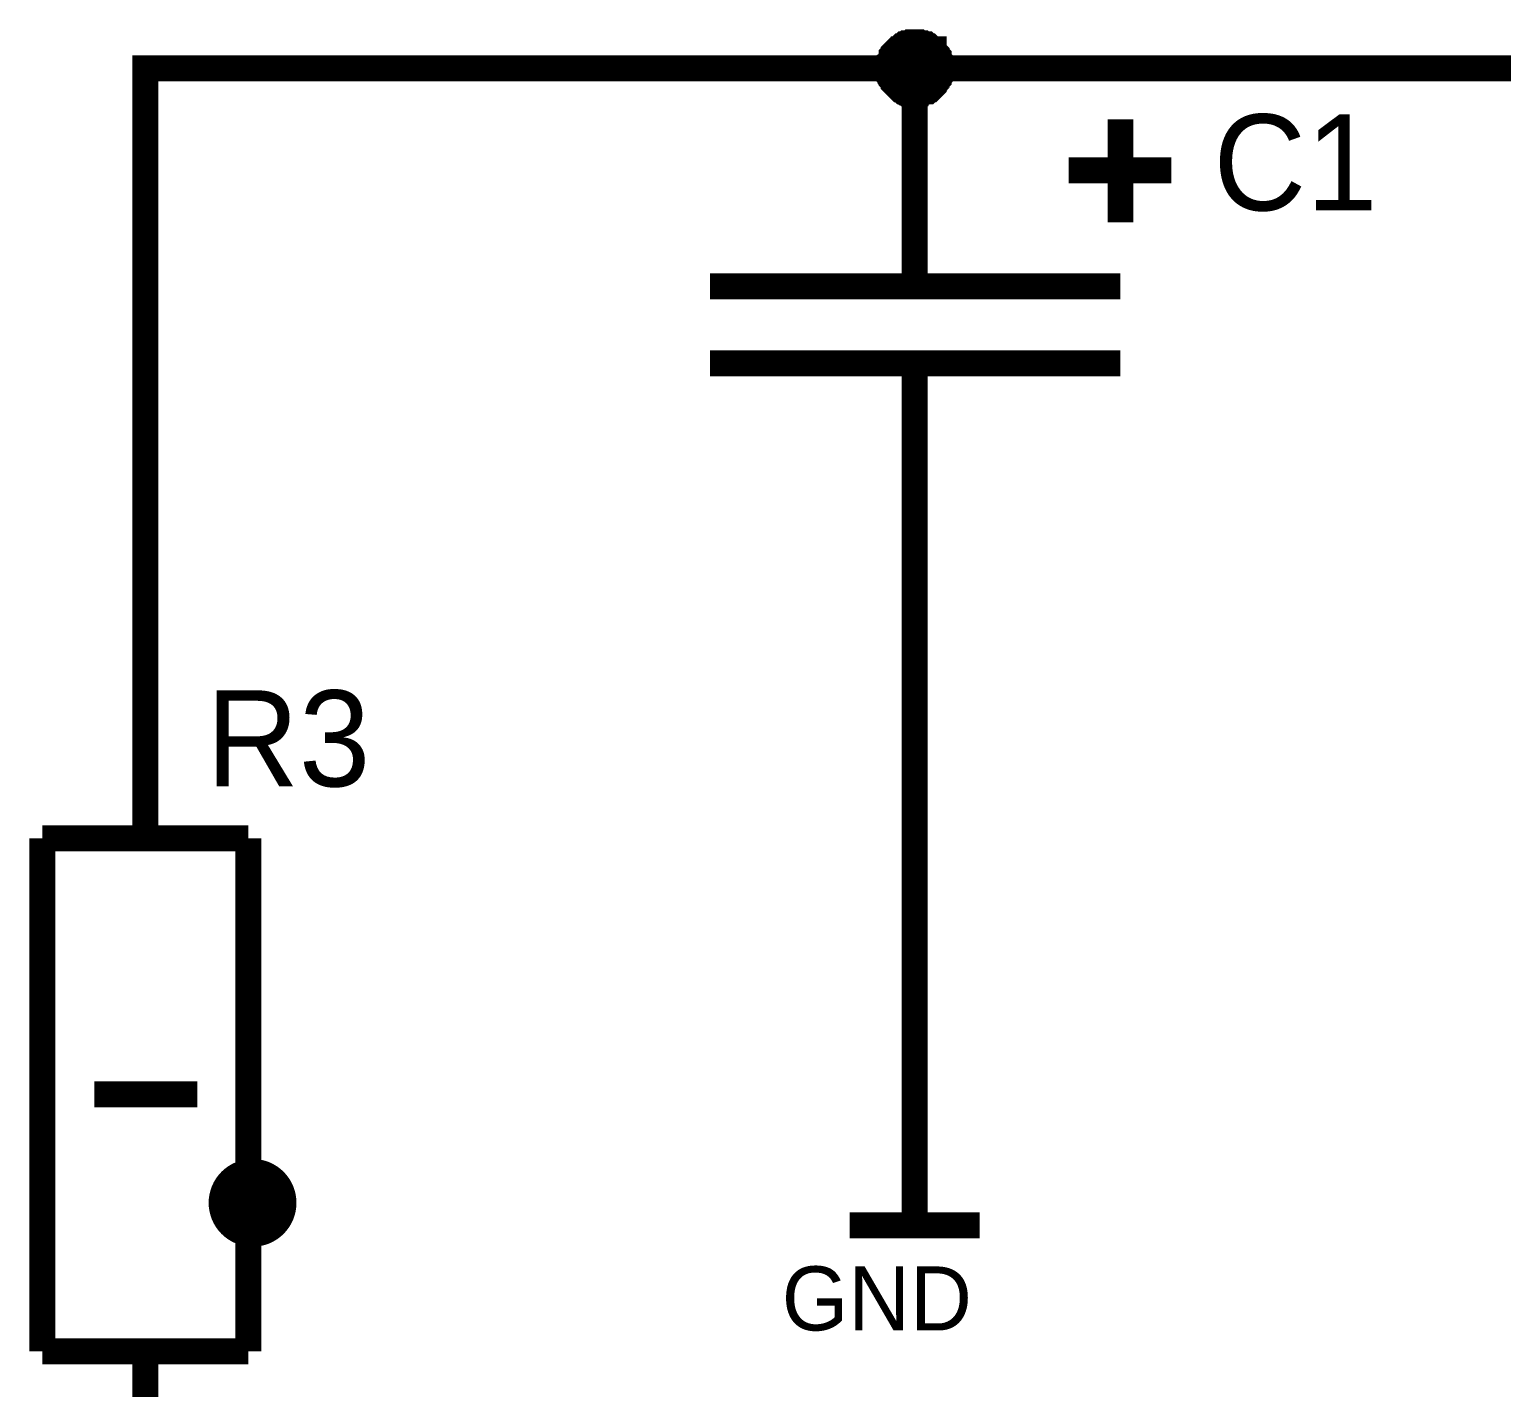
# Model space of a CAD drawing. Header units: millimetres. Extents: x 2.64 to 11.44, y 2.16 to 8.68.
# Drawn here: x 4.032 to 4.703, y 4.542 to 5.16 of the extents above; entities that cross this region are included whole.
import ezdxf

# ---------------------------------------------------------------- set-up
doc = ezdxf.new("R2010")
doc.units = ezdxf.units.MM
doc.header["$MEASUREMENT"] = 0
doc.layers.add('Sheet', color=255, linetype='Continuous')

msp = doc.modelspace()

# ---------------------------------------------------------------- linework, layer by layer
at = {"layer": 'Sheet', "const_width": 0.0118}
for points in [[(4.42351, 5.14252), (4.42351, 5.14298), (4.42351, 5.14389), (4.42351, 5.14435), (4.42397, 5.1448), (4.42397, 5.14571), (4.42397, 5.14617), (4.42442, 5.14662), (4.42442, 5.14708), (4.42488, 5.14799), (4.42488, 5.14844), (4.42533, 5.1489), (4.42579, 5.14935), (4.42579, 5.14981), (4.42624, 5.15026), (4.4267, 5.15072), (4.42715, 5.15118), (4.42761, 5.15118), (4.42806, 5.15163), (4.42852, 5.15209), (4.42897, 5.15254), (4.42943, 5.15254), (4.42988, 5.153), (4.43034, 5.15345), (4.43079, 5.15345), (4.43125, 5.15345), (4.4317, 5.15391), (4.43261, 5.15391), (4.43307, 5.15391), (4.43352, 5.15436), (4.43398, 5.15436), (4.43489, 5.15436), (4.43534, 5.15436)], [(4.42351, 5.14252), (4.42351, 5.14298), (4.42351, 5.14389), (4.42351, 5.14435), (4.42397, 5.1448), (4.42397, 5.14571), (4.42397, 5.14617), (4.42442, 5.14662), (4.42442, 5.14708), (4.42488, 5.14799), (4.42488, 5.14844), (4.42533, 5.1489), (4.42579, 5.14935), (4.42579, 5.14981), (4.42624, 5.15026), (4.4267, 5.15072), (4.42715, 5.15118), (4.42761, 5.15118), (4.42806, 5.15163), (4.42852, 5.15209), (4.42897, 5.15254), (4.42943, 5.15254), (4.42988, 5.153), (4.43034, 5.15345), (4.43079, 5.15345), (4.43125, 5.15345), (4.4317, 5.15391), (4.43261, 5.15391), (4.43307, 5.15391), (4.43352, 5.15436), (4.43398, 5.15436), (4.43489, 5.15436), (4.43534, 5.15436)], [(4.42351, 5.14252), (4.42351, 5.14298), (4.42351, 5.14389), (4.42351, 5.14435), (4.42397, 5.1448), (4.42397, 5.14571), (4.42397, 5.14617), (4.42442, 5.14662), (4.42442, 5.14708), (4.42488, 5.14799), (4.42488, 5.14844), (4.42533, 5.1489), (4.42579, 5.14935), (4.42579, 5.14981), (4.42624, 5.15026), (4.4267, 5.15072), (4.42715, 5.15118), (4.42761, 5.15118), (4.42806, 5.15163), (4.42852, 5.15209), (4.42897, 5.15254), (4.42943, 5.15254), (4.42988, 5.153), (4.43034, 5.15345), (4.43079, 5.15345), (4.43125, 5.15345), (4.4317, 5.15391), (4.43261, 5.15391), (4.43307, 5.15391), (4.43352, 5.15436), (4.43398, 5.15436), (4.43489, 5.15436), (4.43534, 5.15436)], [(4.42351, 5.14252), (4.42351, 5.14298), (4.42351, 5.14389), (4.42351, 5.14435), (4.42397, 5.1448), (4.42397, 5.14571), (4.42397, 5.14617), (4.42442, 5.14662), (4.42442, 5.14708), (4.42488, 5.14799), (4.42488, 5.14844), (4.42533, 5.1489), (4.42579, 5.14935), (4.42579, 5.14981), (4.42624, 5.15026), (4.4267, 5.15072), (4.42715, 5.15118), (4.42761, 5.15118), (4.42806, 5.15163), (4.42852, 5.15209), (4.42897, 5.15254), (4.42943, 5.15254), (4.42988, 5.153), (4.43034, 5.15345), (4.43079, 5.15345), (4.43125, 5.15345), (4.4317, 5.15391), (4.43261, 5.15391), (4.43307, 5.15391), (4.43352, 5.15436), (4.43398, 5.15436), (4.43489, 5.15436), (4.43534, 5.15436)], [(4.42351, 5.14252), (4.42351, 5.14298), (4.42351, 5.14389), (4.42351, 5.14435), (4.42397, 5.1448), (4.42397, 5.14571), (4.42397, 5.14617), (4.42442, 5.14662), (4.42442, 5.14708), (4.42488, 5.14799), (4.42488, 5.14844), (4.42533, 5.1489), (4.42579, 5.14935), (4.42579, 5.14981), (4.42624, 5.15026), (4.4267, 5.15072), (4.42715, 5.15118), (4.42761, 5.15118), (4.42806, 5.15163), (4.42852, 5.15209), (4.42897, 5.15254), (4.42943, 5.15254), (4.42988, 5.153), (4.43034, 5.15345), (4.43079, 5.15345), (4.43125, 5.15345), (4.4317, 5.15391), (4.43261, 5.15391), (4.43307, 5.15391), (4.43352, 5.15436), (4.43398, 5.15436), (4.43489, 5.15436), (4.43534, 5.15436)], [(4.42351, 5.14252), (4.42351, 5.14298), (4.42351, 5.14389), (4.42351, 5.14435), (4.42397, 5.1448), (4.42397, 5.14571), (4.42397, 5.14617), (4.42442, 5.14662), (4.42442, 5.14708), (4.42488, 5.14799), (4.42488, 5.14844), (4.42533, 5.1489), (4.42579, 5.14935), (4.42579, 5.14981), (4.42624, 5.15026), (4.4267, 5.15072), (4.42715, 5.15118), (4.42761, 5.15118), (4.42806, 5.15163), (4.42852, 5.15209), (4.42897, 5.15254), (4.42943, 5.15254), (4.42988, 5.153), (4.43034, 5.15345), (4.43079, 5.15345), (4.43125, 5.15345), (4.4317, 5.15391), (4.43261, 5.15391), (4.43307, 5.15391), (4.43352, 5.15436), (4.43398, 5.15436), (4.43489, 5.15436), (4.43534, 5.15436)], [(4.42351, 5.14252), (4.42351, 5.14298), (4.42351, 5.14389), (4.42351, 5.14435), (4.42397, 5.1448), (4.42397, 5.14571), (4.42397, 5.14617), (4.42442, 5.14662), (4.42442, 5.14708), (4.42488, 5.14799), (4.42488, 5.14844), (4.42533, 5.1489), (4.42579, 5.14935), (4.42579, 5.14981), (4.42624, 5.15026), (4.4267, 5.15072), (4.42715, 5.15118), (4.42761, 5.15118), (4.42806, 5.15163), (4.42852, 5.15209), (4.42897, 5.15254), (4.42943, 5.15254), (4.42988, 5.153), (4.43034, 5.15345), (4.43079, 5.15345), (4.43125, 5.15345), (4.4317, 5.15391), (4.43261, 5.15391), (4.43307, 5.15391), (4.43352, 5.15436), (4.43398, 5.15436), (4.43489, 5.15436), (4.43534, 5.15436)], [(4.42351, 5.14252), (4.42351, 5.14298), (4.42351, 5.14389), (4.42351, 5.14435), (4.42397, 5.1448), (4.42397, 5.14571), (4.42397, 5.14617), (4.42442, 5.14662), (4.42442, 5.14708), (4.42488, 5.14799), (4.42488, 5.14844), (4.42533, 5.1489), (4.42579, 5.14935), (4.42579, 5.14981), (4.42624, 5.15026), (4.4267, 5.15072), (4.42715, 5.15118), (4.42761, 5.15118), (4.42806, 5.15163), (4.42852, 5.15209), (4.42897, 5.15254), (4.42943, 5.15254), (4.42988, 5.153), (4.43034, 5.15345), (4.43079, 5.15345), (4.43125, 5.15345), (4.4317, 5.15391), (4.43261, 5.15391), (4.43307, 5.15391), (4.43352, 5.15436), (4.43398, 5.15436), (4.43489, 5.15436), (4.43534, 5.15436)], [(4.42351, 5.14252), (4.42351, 5.14298), (4.42351, 5.14389), (4.42351, 5.14435), (4.42397, 5.1448), (4.42397, 5.14571), (4.42397, 5.14617), (4.42442, 5.14662), (4.42442, 5.14708), (4.42488, 5.14799), (4.42488, 5.14844), (4.42533, 5.1489), (4.42579, 5.14935), (4.42579, 5.14981), (4.42624, 5.15026), (4.4267, 5.15072), (4.42715, 5.15118), (4.42761, 5.15118), (4.42806, 5.15163), (4.42852, 5.15209), (4.42897, 5.15254), (4.42943, 5.15254), (4.42988, 5.153), (4.43034, 5.15345), (4.43079, 5.15345), (4.43125, 5.15345), (4.4317, 5.15391), (4.43261, 5.15391), (4.43307, 5.15391), (4.43352, 5.15436), (4.43398, 5.15436), (4.43489, 5.15436), (4.43534, 5.15436)], [(4.42351, 5.14252), (4.42351, 5.14298), (4.42351, 5.14389), (4.42351, 5.14435), (4.42397, 5.1448), (4.42397, 5.14571), (4.42397, 5.14617), (4.42442, 5.14662), (4.42442, 5.14708), (4.42488, 5.14799), (4.42488, 5.14844), (4.42533, 5.1489), (4.42579, 5.14935), (4.42579, 5.14981), (4.42624, 5.15026), (4.4267, 5.15072), (4.42715, 5.15118), (4.42761, 5.15118), (4.42806, 5.15163), (4.42852, 5.15209), (4.42897, 5.15254), (4.42943, 5.15254), (4.42988, 5.153), (4.43034, 5.15345), (4.43079, 5.15345), (4.43125, 5.15345), (4.4317, 5.15391), (4.43261, 5.15391), (4.43307, 5.15391), (4.43352, 5.15436), (4.43398, 5.15436), (4.43489, 5.15436), (4.43534, 5.15436)], [(4.43534, 5.15436), (4.43534, 5.15436)], [(4.43534, 5.15436), (4.4358, 5.15436), (4.43671, 5.15436), (4.43716, 5.15436), (4.43762, 5.15391), (4.43853, 5.15391), (4.43898, 5.15391), (4.43944, 5.15345), (4.43989, 5.15345), (4.4408, 5.15345), (4.44126, 5.153), (4.44171, 5.15254), (4.44217, 5.15254), (4.44262, 5.15209), (4.44308, 5.15163), (4.44353, 5.15118), (4.44399, 5.15118), (4.44399, 5.15072), (4.44444, 5.15026), (4.4449, 5.14981), (4.44535, 5.14935), (4.44535, 5.1489), (4.44581, 5.14844), (4.44626, 5.14799), (4.44626, 5.14708), (4.44626, 5.14662), (4.44672, 5.14617), (4.44672, 5.14571), (4.44672, 5.1448), (4.44717, 5.14435), (4.44717, 5.14389), (4.44717, 5.14298), (4.44717, 5.14252)], [(4.43534, 5.15436), (4.43534, 5.15436)], [(4.43534, 5.15436), (4.4358, 5.15436), (4.43671, 5.15436), (4.43716, 5.15436), (4.43762, 5.15391), (4.43853, 5.15391), (4.43898, 5.15391), (4.43944, 5.15345), (4.43989, 5.15345), (4.4408, 5.15345), (4.44126, 5.153), (4.44171, 5.15254), (4.44217, 5.15254), (4.44262, 5.15209), (4.44308, 5.15163), (4.44353, 5.15118), (4.44399, 5.15118), (4.44399, 5.15072), (4.44444, 5.15026), (4.4449, 5.14981), (4.44535, 5.14935), (4.44535, 5.1489), (4.44581, 5.14844), (4.44626, 5.14799), (4.44626, 5.14708), (4.44626, 5.14662), (4.44672, 5.14617), (4.44672, 5.14571), (4.44672, 5.1448), (4.44717, 5.14435), (4.44717, 5.14389), (4.44717, 5.14298), (4.44717, 5.14252)], [(4.43534, 5.15436), (4.43534, 5.15436)], [(4.43534, 5.15436), (4.4358, 5.15436), (4.43671, 5.15436), (4.43716, 5.15436), (4.43762, 5.15391), (4.43853, 5.15391), (4.43898, 5.15391), (4.43944, 5.15345), (4.43989, 5.15345), (4.4408, 5.15345), (4.44126, 5.153), (4.44171, 5.15254), (4.44217, 5.15254), (4.44262, 5.15209), (4.44308, 5.15163), (4.44353, 5.15118), (4.44399, 5.15118), (4.44399, 5.15072), (4.44444, 5.15026), (4.4449, 5.14981), (4.44535, 5.14935), (4.44535, 5.1489), (4.44581, 5.14844), (4.44626, 5.14799), (4.44626, 5.14708), (4.44626, 5.14662), (4.44672, 5.14617), (4.44672, 5.14571), (4.44672, 5.1448), (4.44717, 5.14435), (4.44717, 5.14389), (4.44717, 5.14298), (4.44717, 5.14252)], [(4.43534, 5.15436), (4.43534, 5.15436)], [(4.43534, 5.15436), (4.4358, 5.15436), (4.43671, 5.15436), (4.43716, 5.15436), (4.43762, 5.15391), (4.43853, 5.15391), (4.43898, 5.15391), (4.43944, 5.15345), (4.43989, 5.15345), (4.4408, 5.15345), (4.44126, 5.153), (4.44171, 5.15254), (4.44217, 5.15254), (4.44262, 5.15209), (4.44308, 5.15163), (4.44353, 5.15118), (4.44399, 5.15118), (4.44399, 5.15072), (4.44444, 5.15026), (4.4449, 5.14981), (4.44535, 5.14935), (4.44535, 5.1489), (4.44581, 5.14844), (4.44626, 5.14799), (4.44626, 5.14708), (4.44626, 5.14662), (4.44672, 5.14617), (4.44672, 5.14571), (4.44672, 5.1448), (4.44717, 5.14435), (4.44717, 5.14389), (4.44717, 5.14298), (4.44717, 5.14252)], [(4.43534, 5.15436), (4.43534, 5.15436)], [(4.43534, 5.15436), (4.4358, 5.15436), (4.43671, 5.15436), (4.43716, 5.15436), (4.43762, 5.15391), (4.43853, 5.15391), (4.43898, 5.15391), (4.43944, 5.15345), (4.43989, 5.15345), (4.4408, 5.15345), (4.44126, 5.153), (4.44171, 5.15254), (4.44217, 5.15254), (4.44262, 5.15209), (4.44308, 5.15163), (4.44353, 5.15118), (4.44399, 5.15118), (4.44399, 5.15072), (4.44444, 5.15026), (4.4449, 5.14981), (4.44535, 5.14935), (4.44535, 5.1489), (4.44581, 5.14844), (4.44626, 5.14799), (4.44626, 5.14708), (4.44626, 5.14662), (4.44672, 5.14617), (4.44672, 5.14571), (4.44672, 5.1448), (4.44717, 5.14435), (4.44717, 5.14389), (4.44717, 5.14298), (4.44717, 5.14252)], [(4.43534, 5.15436), (4.43534, 5.15436)], [(4.43534, 5.15436), (4.4358, 5.15436), (4.43671, 5.15436), (4.43716, 5.15436), (4.43762, 5.15391), (4.43853, 5.15391), (4.43898, 5.15391), (4.43944, 5.15345), (4.43989, 5.15345), (4.4408, 5.15345), (4.44126, 5.153), (4.44171, 5.15254), (4.44217, 5.15254), (4.44262, 5.15209), (4.44308, 5.15163), (4.44353, 5.15118), (4.44399, 5.15118), (4.44399, 5.15072), (4.44444, 5.15026), (4.4449, 5.14981), (4.44535, 5.14935), (4.44535, 5.1489), (4.44581, 5.14844), (4.44626, 5.14799), (4.44626, 5.14708), (4.44626, 5.14662), (4.44672, 5.14617), (4.44672, 5.14571), (4.44672, 5.1448), (4.44717, 5.14435), (4.44717, 5.14389), (4.44717, 5.14298), (4.44717, 5.14252)], [(4.43534, 5.15436), (4.43534, 5.15436)], [(4.43534, 5.15436), (4.4358, 5.15436), (4.43671, 5.15436), (4.43716, 5.15436), (4.43762, 5.15391), (4.43853, 5.15391), (4.43898, 5.15391), (4.43944, 5.15345), (4.43989, 5.15345), (4.4408, 5.15345), (4.44126, 5.153), (4.44171, 5.15254), (4.44217, 5.15254), (4.44262, 5.15209), (4.44308, 5.15163), (4.44353, 5.15118), (4.44399, 5.15118), (4.44399, 5.15072), (4.44444, 5.15026), (4.4449, 5.14981), (4.44535, 5.14935), (4.44535, 5.1489), (4.44581, 5.14844), (4.44626, 5.14799), (4.44626, 5.14708), (4.44626, 5.14662), (4.44672, 5.14617), (4.44672, 5.14571), (4.44672, 5.1448), (4.44717, 5.14435), (4.44717, 5.14389), (4.44717, 5.14298), (4.44717, 5.14252)], [(4.43534, 5.15436), (4.43534, 5.15436)], [(4.43534, 5.15436), (4.4358, 5.15436), (4.43671, 5.15436), (4.43716, 5.15436), (4.43762, 5.15391), (4.43853, 5.15391), (4.43898, 5.15391), (4.43944, 5.15345), (4.43989, 5.15345), (4.4408, 5.15345), (4.44126, 5.153), (4.44171, 5.15254), (4.44217, 5.15254), (4.44262, 5.15209), (4.44308, 5.15163), (4.44353, 5.15118), (4.44399, 5.15118), (4.44399, 5.15072), (4.44444, 5.15026), (4.4449, 5.14981), (4.44535, 5.14935), (4.44535, 5.1489), (4.44581, 5.14844), (4.44626, 5.14799), (4.44626, 5.14708), (4.44626, 5.14662), (4.44672, 5.14617), (4.44672, 5.14571), (4.44672, 5.1448), (4.44717, 5.14435), (4.44717, 5.14389), (4.44717, 5.14298), (4.44717, 5.14252)], [(4.43534, 5.15436), (4.43534, 5.15436)], [(4.43534, 5.15436), (4.4358, 5.15436), (4.43671, 5.15436), (4.43716, 5.15436), (4.43762, 5.15391), (4.43853, 5.15391), (4.43898, 5.15391), (4.43944, 5.15345), (4.43989, 5.15345), (4.4408, 5.15345), (4.44126, 5.153), (4.44171, 5.15254), (4.44217, 5.15254), (4.44262, 5.15209), (4.44308, 5.15163), (4.44353, 5.15118), (4.44399, 5.15118), (4.44399, 5.15072), (4.44444, 5.15026), (4.4449, 5.14981), (4.44535, 5.14935), (4.44535, 5.1489), (4.44581, 5.14844), (4.44626, 5.14799), (4.44626, 5.14708), (4.44626, 5.14662), (4.44672, 5.14617), (4.44672, 5.14571), (4.44672, 5.1448), (4.44717, 5.14435), (4.44717, 5.14389), (4.44717, 5.14298), (4.44717, 5.14252)], [(4.43534, 5.15436), (4.43534, 5.15436)], [(4.43534, 5.15436), (4.4358, 5.15436), (4.43671, 5.15436), (4.43716, 5.15436), (4.43762, 5.15391), (4.43853, 5.15391), (4.43898, 5.15391), (4.43944, 5.15345), (4.43989, 5.15345), (4.4408, 5.15345), (4.44126, 5.153), (4.44171, 5.15254), (4.44217, 5.15254), (4.44262, 5.15209), (4.44308, 5.15163), (4.44353, 5.15118), (4.44399, 5.15118), (4.44399, 5.15072), (4.44444, 5.15026), (4.4449, 5.14981), (4.44535, 5.14935), (4.44535, 5.1489), (4.44581, 5.14844), (4.44626, 5.14799), (4.44626, 5.14708), (4.44626, 5.14662), (4.44672, 5.14617), (4.44672, 5.14571), (4.44672, 5.1448), (4.44717, 5.14435), (4.44717, 5.14389), (4.44717, 5.14298), (4.44717, 5.14252)], [(4.78566, 5.14252), (4.43534, 5.14252), (4.08503, 5.14252), (4.08503, 4.90894)], [(4.43534, 5.13069), (4.43489, 5.13069), (4.43398, 5.13069), (4.43352, 5.13069), (4.43307, 5.13114), (4.43261, 5.13114), (4.4317, 5.13114), (4.43125, 5.1316), (4.43079, 5.1316), (4.43034, 5.13205), (4.42988, 5.13205), (4.42943, 5.13251), (4.42897, 5.13296), (4.42852, 5.13296), (4.42806, 5.13342), (4.42761, 5.13387), (4.42715, 5.13433), (4.4267, 5.13478), (4.42624, 5.13524), (4.42579, 5.13569), (4.42579, 5.13615), (4.42533, 5.1366), (4.42488, 5.13706), (4.42488, 5.13752), (4.42442, 5.13797), (4.42442, 5.13843), (4.42397, 5.13888), (4.42397, 5.13979), (4.42397, 5.14025), (4.42351, 5.1407), (4.42351, 5.14116), (4.42351, 5.14207), (4.42351, 5.14252)], [(4.42351, 5.14252), (4.42351, 5.14252)], [(4.43534, 5.13069), (4.43489, 5.13069), (4.43398, 5.13069), (4.43352, 5.13069), (4.43307, 5.13114), (4.43261, 5.13114), (4.4317, 5.13114), (4.43125, 5.1316), (4.43079, 5.1316), (4.43034, 5.13205), (4.42988, 5.13205), (4.42943, 5.13251), (4.42897, 5.13296), (4.42852, 5.13296), (4.42806, 5.13342), (4.42761, 5.13387), (4.42715, 5.13433), (4.4267, 5.13478), (4.42624, 5.13524), (4.42579, 5.13569), (4.42579, 5.13615), (4.42533, 5.1366), (4.42488, 5.13706), (4.42488, 5.13752), (4.42442, 5.13797), (4.42442, 5.13843), (4.42397, 5.13888), (4.42397, 5.13979), (4.42397, 5.14025), (4.42351, 5.1407), (4.42351, 5.14116), (4.42351, 5.14207), (4.42351, 5.14252)], [(4.42351, 5.14252), (4.42351, 5.14252)], [(4.43534, 5.13069), (4.43489, 5.13069), (4.43398, 5.13069), (4.43352, 5.13069), (4.43307, 5.13114), (4.43261, 5.13114), (4.4317, 5.13114), (4.43125, 5.1316), (4.43079, 5.1316), (4.43034, 5.13205), (4.42988, 5.13205), (4.42943, 5.13251), (4.42897, 5.13296), (4.42852, 5.13296), (4.42806, 5.13342), (4.42761, 5.13387), (4.42715, 5.13433), (4.4267, 5.13478), (4.42624, 5.13524), (4.42579, 5.13569), (4.42579, 5.13615), (4.42533, 5.1366), (4.42488, 5.13706), (4.42488, 5.13752), (4.42442, 5.13797), (4.42442, 5.13843), (4.42397, 5.13888), (4.42397, 5.13979), (4.42397, 5.14025), (4.42351, 5.1407), (4.42351, 5.14116), (4.42351, 5.14207), (4.42351, 5.14252)], [(4.42351, 5.14252), (4.42351, 5.14252)], [(4.43534, 5.13069), (4.43489, 5.13069), (4.43398, 5.13069), (4.43352, 5.13069), (4.43307, 5.13114), (4.43261, 5.13114), (4.4317, 5.13114), (4.43125, 5.1316), (4.43079, 5.1316), (4.43034, 5.13205), (4.42988, 5.13205), (4.42943, 5.13251), (4.42897, 5.13296), (4.42852, 5.13296), (4.42806, 5.13342), (4.42761, 5.13387), (4.42715, 5.13433), (4.4267, 5.13478), (4.42624, 5.13524), (4.42579, 5.13569), (4.42579, 5.13615), (4.42533, 5.1366), (4.42488, 5.13706), (4.42488, 5.13752), (4.42442, 5.13797), (4.42442, 5.13843), (4.42397, 5.13888), (4.42397, 5.13979), (4.42397, 5.14025), (4.42351, 5.1407), (4.42351, 5.14116), (4.42351, 5.14207), (4.42351, 5.14252)], [(4.42351, 5.14252), (4.42351, 5.14252)], [(4.43534, 5.13069), (4.43489, 5.13069), (4.43398, 5.13069), (4.43352, 5.13069), (4.43307, 5.13114), (4.43261, 5.13114), (4.4317, 5.13114), (4.43125, 5.1316), (4.43079, 5.1316), (4.43034, 5.13205), (4.42988, 5.13205), (4.42943, 5.13251), (4.42897, 5.13296), (4.42852, 5.13296), (4.42806, 5.13342), (4.42761, 5.13387), (4.42715, 5.13433), (4.4267, 5.13478), (4.42624, 5.13524), (4.42579, 5.13569), (4.42579, 5.13615), (4.42533, 5.1366), (4.42488, 5.13706), (4.42488, 5.13752), (4.42442, 5.13797), (4.42442, 5.13843), (4.42397, 5.13888), (4.42397, 5.13979), (4.42397, 5.14025), (4.42351, 5.1407), (4.42351, 5.14116), (4.42351, 5.14207), (4.42351, 5.14252)], [(4.42351, 5.14252), (4.42351, 5.14252)], [(4.43534, 5.13069), (4.43489, 5.13069), (4.43398, 5.13069), (4.43352, 5.13069), (4.43307, 5.13114), (4.43261, 5.13114), (4.4317, 5.13114), (4.43125, 5.1316), (4.43079, 5.1316), (4.43034, 5.13205), (4.42988, 5.13205), (4.42943, 5.13251), (4.42897, 5.13296), (4.42852, 5.13296), (4.42806, 5.13342), (4.42761, 5.13387), (4.42715, 5.13433), (4.4267, 5.13478), (4.42624, 5.13524), (4.42579, 5.13569), (4.42579, 5.13615), (4.42533, 5.1366), (4.42488, 5.13706), (4.42488, 5.13752), (4.42442, 5.13797), (4.42442, 5.13843), (4.42397, 5.13888), (4.42397, 5.13979), (4.42397, 5.14025), (4.42351, 5.1407), (4.42351, 5.14116), (4.42351, 5.14207), (4.42351, 5.14252)], [(4.42351, 5.14252), (4.42351, 5.14252)], [(4.43534, 5.13069), (4.43489, 5.13069), (4.43398, 5.13069), (4.43352, 5.13069), (4.43307, 5.13114), (4.43261, 5.13114), (4.4317, 5.13114), (4.43125, 5.1316), (4.43079, 5.1316), (4.43034, 5.13205), (4.42988, 5.13205), (4.42943, 5.13251), (4.42897, 5.13296), (4.42852, 5.13296), (4.42806, 5.13342), (4.42761, 5.13387), (4.42715, 5.13433), (4.4267, 5.13478), (4.42624, 5.13524), (4.42579, 5.13569), (4.42579, 5.13615), (4.42533, 5.1366), (4.42488, 5.13706), (4.42488, 5.13752), (4.42442, 5.13797), (4.42442, 5.13843), (4.42397, 5.13888), (4.42397, 5.13979), (4.42397, 5.14025), (4.42351, 5.1407), (4.42351, 5.14116), (4.42351, 5.14207), (4.42351, 5.14252)], [(4.42351, 5.14252), (4.42351, 5.14252)], [(4.43534, 5.13069), (4.43489, 5.13069), (4.43398, 5.13069), (4.43352, 5.13069), (4.43307, 5.13114), (4.43261, 5.13114), (4.4317, 5.13114), (4.43125, 5.1316), (4.43079, 5.1316), (4.43034, 5.13205), (4.42988, 5.13205), (4.42943, 5.13251), (4.42897, 5.13296), (4.42852, 5.13296), (4.42806, 5.13342), (4.42761, 5.13387), (4.42715, 5.13433), (4.4267, 5.13478), (4.42624, 5.13524), (4.42579, 5.13569), (4.42579, 5.13615), (4.42533, 5.1366), (4.42488, 5.13706), (4.42488, 5.13752), (4.42442, 5.13797), (4.42442, 5.13843), (4.42397, 5.13888), (4.42397, 5.13979), (4.42397, 5.14025), (4.42351, 5.1407), (4.42351, 5.14116), (4.42351, 5.14207), (4.42351, 5.14252)], [(4.42351, 5.14252), (4.42351, 5.14252)], [(4.43534, 5.13069), (4.43489, 5.13069), (4.43398, 5.13069), (4.43352, 5.13069), (4.43307, 5.13114), (4.43261, 5.13114), (4.4317, 5.13114), (4.43125, 5.1316), (4.43079, 5.1316), (4.43034, 5.13205), (4.42988, 5.13205), (4.42943, 5.13251), (4.42897, 5.13296), (4.42852, 5.13296), (4.42806, 5.13342), (4.42761, 5.13387), (4.42715, 5.13433), (4.4267, 5.13478), (4.42624, 5.13524), (4.42579, 5.13569), (4.42579, 5.13615), (4.42533, 5.1366), (4.42488, 5.13706), (4.42488, 5.13752), (4.42442, 5.13797), (4.42442, 5.13843), (4.42397, 5.13888), (4.42397, 5.13979), (4.42397, 5.14025), (4.42351, 5.1407), (4.42351, 5.14116), (4.42351, 5.14207), (4.42351, 5.14252)], [(4.42351, 5.14252), (4.42351, 5.14252)], [(4.43534, 5.13069), (4.43489, 5.13069), (4.43398, 5.13069), (4.43352, 5.13069), (4.43307, 5.13114), (4.43261, 5.13114), (4.4317, 5.13114), (4.43125, 5.1316), (4.43079, 5.1316), (4.43034, 5.13205), (4.42988, 5.13205), (4.42943, 5.13251), (4.42897, 5.13296), (4.42852, 5.13296), (4.42806, 5.13342), (4.42761, 5.13387), (4.42715, 5.13433), (4.4267, 5.13478), (4.42624, 5.13524), (4.42579, 5.13569), (4.42579, 5.13615), (4.42533, 5.1366), (4.42488, 5.13706), (4.42488, 5.13752), (4.42442, 5.13797), (4.42442, 5.13843), (4.42397, 5.13888), (4.42397, 5.13979), (4.42397, 5.14025), (4.42351, 5.1407), (4.42351, 5.14116), (4.42351, 5.14207), (4.42351, 5.14252)], [(4.42351, 5.14252), (4.42351, 5.14252)], [(4.44717, 5.14252), (4.44717, 5.14207), (4.44717, 5.14116), (4.44717, 5.1407), (4.44672, 5.14025), (4.44672, 5.13979), (4.44672, 5.13888), (4.44626, 5.13843), (4.44626, 5.13797), (4.44626, 5.13752), (4.44581, 5.13706), (4.44535, 5.1366), (4.44535, 5.13615), (4.4449, 5.13569), (4.44444, 5.13524), (4.44399, 5.13478), (4.44399, 5.13433), (4.44353, 5.13387), (4.44308, 5.13342), (4.44262, 5.13296), (4.44217, 5.13296), (4.44171, 5.13251), (4.44126, 5.13205), (4.4408, 5.13205), (4.43989, 5.1316), (4.43944, 5.1316), (4.43898, 5.13114), (4.43853, 5.13114), (4.43762, 5.13114), (4.43716, 5.13069), (4.43671, 5.13069), (4.4358, 5.13069), (4.43534, 5.13069)], [(4.44717, 5.14252), (4.44717, 5.14207), (4.44717, 5.14116), (4.44717, 5.1407), (4.44672, 5.14025), (4.44672, 5.13979), (4.44672, 5.13888), (4.44626, 5.13843), (4.44626, 5.13797), (4.44626, 5.13752), (4.44581, 5.13706), (4.44535, 5.1366), (4.44535, 5.13615), (4.4449, 5.13569), (4.44444, 5.13524), (4.44399, 5.13478), (4.44399, 5.13433), (4.44353, 5.13387), (4.44308, 5.13342), (4.44262, 5.13296), (4.44217, 5.13296), (4.44171, 5.13251), (4.44126, 5.13205), (4.4408, 5.13205), (4.43989, 5.1316), (4.43944, 5.1316), (4.43898, 5.13114), (4.43853, 5.13114), (4.43762, 5.13114), (4.43716, 5.13069), (4.43671, 5.13069), (4.4358, 5.13069), (4.43534, 5.13069)], [(4.43534, 5.04326), (4.43534, 5.14252)], [(4.44717, 5.14252), (4.44717, 5.14207), (4.44717, 5.14116), (4.44717, 5.1407), (4.44672, 5.14025), (4.44672, 5.13979), (4.44672, 5.13888), (4.44626, 5.13843), (4.44626, 5.13797), (4.44626, 5.13752), (4.44581, 5.13706), (4.44535, 5.1366), (4.44535, 5.13615), (4.4449, 5.13569), (4.44444, 5.13524), (4.44399, 5.13478), (4.44399, 5.13433), (4.44353, 5.13387), (4.44308, 5.13342), (4.44262, 5.13296), (4.44217, 5.13296), (4.44171, 5.13251), (4.44126, 5.13205), (4.4408, 5.13205), (4.43989, 5.1316), (4.43944, 5.1316), (4.43898, 5.13114), (4.43853, 5.13114), (4.43762, 5.13114), (4.43716, 5.13069), (4.43671, 5.13069), (4.4358, 5.13069), (4.43534, 5.13069)], [(4.44717, 5.14252), (4.44717, 5.14207), (4.44717, 5.14116), (4.44717, 5.1407), (4.44672, 5.14025), (4.44672, 5.13979), (4.44672, 5.13888), (4.44626, 5.13843), (4.44626, 5.13797), (4.44626, 5.13752), (4.44581, 5.13706), (4.44535, 5.1366), (4.44535, 5.13615), (4.4449, 5.13569), (4.44444, 5.13524), (4.44399, 5.13478), (4.44399, 5.13433), (4.44353, 5.13387), (4.44308, 5.13342), (4.44262, 5.13296), (4.44217, 5.13296), (4.44171, 5.13251), (4.44126, 5.13205), (4.4408, 5.13205), (4.43989, 5.1316), (4.43944, 5.1316), (4.43898, 5.13114), (4.43853, 5.13114), (4.43762, 5.13114), (4.43716, 5.13069), (4.43671, 5.13069), (4.4358, 5.13069), (4.43534, 5.13069)], [(4.44717, 5.14252), (4.44717, 5.14207), (4.44717, 5.14116), (4.44717, 5.1407), (4.44672, 5.14025), (4.44672, 5.13979), (4.44672, 5.13888), (4.44626, 5.13843), (4.44626, 5.13797), (4.44626, 5.13752), (4.44581, 5.13706), (4.44535, 5.1366), (4.44535, 5.13615), (4.4449, 5.13569), (4.44444, 5.13524), (4.44399, 5.13478), (4.44399, 5.13433), (4.44353, 5.13387), (4.44308, 5.13342), (4.44262, 5.13296), (4.44217, 5.13296), (4.44171, 5.13251), (4.44126, 5.13205), (4.4408, 5.13205), (4.43989, 5.1316), (4.43944, 5.1316), (4.43898, 5.13114), (4.43853, 5.13114), (4.43762, 5.13114), (4.43716, 5.13069), (4.43671, 5.13069), (4.4358, 5.13069), (4.43534, 5.13069)], [(4.44717, 5.14252), (4.44717, 5.14207), (4.44717, 5.14116), (4.44717, 5.1407), (4.44672, 5.14025), (4.44672, 5.13979), (4.44672, 5.13888), (4.44626, 5.13843), (4.44626, 5.13797), (4.44626, 5.13752), (4.44581, 5.13706), (4.44535, 5.1366), (4.44535, 5.13615), (4.4449, 5.13569), (4.44444, 5.13524), (4.44399, 5.13478), (4.44399, 5.13433), (4.44353, 5.13387), (4.44308, 5.13342), (4.44262, 5.13296), (4.44217, 5.13296), (4.44171, 5.13251), (4.44126, 5.13205), (4.4408, 5.13205), (4.43989, 5.1316), (4.43944, 5.1316), (4.43898, 5.13114), (4.43853, 5.13114), (4.43762, 5.13114), (4.43716, 5.13069), (4.43671, 5.13069), (4.4358, 5.13069), (4.43534, 5.13069)], [(4.44717, 5.14252), (4.44717, 5.14207), (4.44717, 5.14116), (4.44717, 5.1407), (4.44672, 5.14025), (4.44672, 5.13979), (4.44672, 5.13888), (4.44626, 5.13843), (4.44626, 5.13797), (4.44626, 5.13752), (4.44581, 5.13706), (4.44535, 5.1366), (4.44535, 5.13615), (4.4449, 5.13569), (4.44444, 5.13524), (4.44399, 5.13478), (4.44399, 5.13433), (4.44353, 5.13387), (4.44308, 5.13342), (4.44262, 5.13296), (4.44217, 5.13296), (4.44171, 5.13251), (4.44126, 5.13205), (4.4408, 5.13205), (4.43989, 5.1316), (4.43944, 5.1316), (4.43898, 5.13114), (4.43853, 5.13114), (4.43762, 5.13114), (4.43716, 5.13069), (4.43671, 5.13069), (4.4358, 5.13069), (4.43534, 5.13069)], [(4.44717, 5.14252), (4.44717, 5.14207), (4.44717, 5.14116), (4.44717, 5.1407), (4.44672, 5.14025), (4.44672, 5.13979), (4.44672, 5.13888), (4.44626, 5.13843), (4.44626, 5.13797), (4.44626, 5.13752), (4.44581, 5.13706), (4.44535, 5.1366), (4.44535, 5.13615), (4.4449, 5.13569), (4.44444, 5.13524), (4.44399, 5.13478), (4.44399, 5.13433), (4.44353, 5.13387), (4.44308, 5.13342), (4.44262, 5.13296), (4.44217, 5.13296), (4.44171, 5.13251), (4.44126, 5.13205), (4.4408, 5.13205), (4.43989, 5.1316), (4.43944, 5.1316), (4.43898, 5.13114), (4.43853, 5.13114), (4.43762, 5.13114), (4.43716, 5.13069), (4.43671, 5.13069), (4.4358, 5.13069), (4.43534, 5.13069)], [(4.44717, 5.14252), (4.44717, 5.14207), (4.44717, 5.14116), (4.44717, 5.1407), (4.44672, 5.14025), (4.44672, 5.13979), (4.44672, 5.13888), (4.44626, 5.13843), (4.44626, 5.13797), (4.44626, 5.13752), (4.44581, 5.13706), (4.44535, 5.1366), (4.44535, 5.13615), (4.4449, 5.13569), (4.44444, 5.13524), (4.44399, 5.13478), (4.44399, 5.13433), (4.44353, 5.13387), (4.44308, 5.13342), (4.44262, 5.13296), (4.44217, 5.13296), (4.44171, 5.13251), (4.44126, 5.13205), (4.4408, 5.13205), (4.43989, 5.1316), (4.43944, 5.1316), (4.43898, 5.13114), (4.43853, 5.13114), (4.43762, 5.13114), (4.43716, 5.13069), (4.43671, 5.13069), (4.4358, 5.13069), (4.43534, 5.13069)], [(4.44717, 5.14252), (4.44717, 5.14207), (4.44717, 5.14116), (4.44717, 5.1407), (4.44672, 5.14025), (4.44672, 5.13979), (4.44672, 5.13888), (4.44626, 5.13843), (4.44626, 5.13797), (4.44626, 5.13752), (4.44581, 5.13706), (4.44535, 5.1366), (4.44535, 5.13615), (4.4449, 5.13569), (4.44444, 5.13524), (4.44399, 5.13478), (4.44399, 5.13433), (4.44353, 5.13387), (4.44308, 5.13342), (4.44262, 5.13296), (4.44217, 5.13296), (4.44171, 5.13251), (4.44126, 5.13205), (4.4408, 5.13205), (4.43989, 5.1316), (4.43944, 5.1316), (4.43898, 5.13114), (4.43853, 5.13114), (4.43762, 5.13114), (4.43716, 5.13069), (4.43671, 5.13069), (4.4358, 5.13069), (4.43534, 5.13069)], [(4.44717, 5.14252), (4.44717, 5.14252), (4.44717, 5.14252), (4.44717, 5.14252), (4.44717, 5.14252), (4.44717, 5.14252), (4.44717, 5.14252), (4.44717, 5.14252), (4.44717, 5.14252), (4.44717, 5.14252), (4.44717, 5.14252), (4.44717, 5.14252), (4.44717, 5.14252), (4.44717, 5.14252), (4.44717, 5.14252), (4.44717, 5.14252), (4.44717, 5.14252), (4.44717, 5.14252), (4.44717, 5.14252), (4.44717, 5.14252), (4.44717, 5.14252), (4.44717, 5.14252), (4.44717, 5.14252), (4.44717, 5.14252), (4.44717, 5.14252), (4.44717, 5.14252), (4.44717, 5.14252), (4.44717, 5.14252), (4.44717, 5.14252), (4.44717, 5.14252), (4.44717, 5.14252), (4.44717, 5.14252), (4.44717, 5.14252)], [(4.44717, 5.14252), (4.44717, 5.14252)], [(4.44717, 5.14252), (4.44717, 5.14252), (4.44717, 5.14252), (4.44717, 5.14252), (4.44717, 5.14252), (4.44717, 5.14252), (4.44717, 5.14252), (4.44717, 5.14252), (4.44717, 5.14252), (4.44717, 5.14252), (4.44717, 5.14252), (4.44717, 5.14252), (4.44717, 5.14252), (4.44717, 5.14252), (4.44717, 5.14252), (4.44717, 5.14252), (4.44717, 5.14252), (4.44717, 5.14252), (4.44717, 5.14252), (4.44717, 5.14252), (4.44717, 5.14252), (4.44717, 5.14252), (4.44717, 5.14252), (4.44717, 5.14252), (4.44717, 5.14252), (4.44717, 5.14252), (4.44717, 5.14252), (4.44717, 5.14252), (4.44717, 5.14252), (4.44717, 5.14252), (4.44717, 5.14252), (4.44717, 5.14252), (4.44717, 5.14252)], [(4.44717, 5.14252), (4.44717, 5.14252)], [(4.44717, 5.14252), (4.44717, 5.14252), (4.44717, 5.14252), (4.44717, 5.14252), (4.44717, 5.14252), (4.44717, 5.14252), (4.44717, 5.14252), (4.44717, 5.14252), (4.44717, 5.14252), (4.44717, 5.14252), (4.44717, 5.14252), (4.44717, 5.14252), (4.44717, 5.14252), (4.44717, 5.14252), (4.44717, 5.14252), (4.44717, 5.14252), (4.44717, 5.14252), (4.44717, 5.14252), (4.44717, 5.14252), (4.44717, 5.14252), (4.44717, 5.14252), (4.44717, 5.14252), (4.44717, 5.14252), (4.44717, 5.14252), (4.44717, 5.14252), (4.44717, 5.14252), (4.44717, 5.14252), (4.44717, 5.14252), (4.44717, 5.14252), (4.44717, 5.14252), (4.44717, 5.14252), (4.44717, 5.14252), (4.44717, 5.14252)], [(4.44717, 5.14252), (4.44717, 5.14252)], [(4.44717, 5.14252), (4.44717, 5.14252), (4.44717, 5.14252), (4.44717, 5.14252), (4.44717, 5.14252), (4.44717, 5.14252), (4.44717, 5.14252), (4.44717, 5.14252), (4.44717, 5.14252), (4.44717, 5.14252), (4.44717, 5.14252), (4.44717, 5.14252), (4.44717, 5.14252), (4.44717, 5.14252), (4.44717, 5.14252), (4.44717, 5.14252), (4.44717, 5.14252), (4.44717, 5.14252), (4.44717, 5.14252), (4.44717, 5.14252), (4.44717, 5.14252), (4.44717, 5.14252), (4.44717, 5.14252), (4.44717, 5.14252), (4.44717, 5.14252), (4.44717, 5.14252), (4.44717, 5.14252), (4.44717, 5.14252), (4.44717, 5.14252), (4.44717, 5.14252), (4.44717, 5.14252), (4.44717, 5.14252), (4.44717, 5.14252)], [(4.44717, 5.14252), (4.44717, 5.14252)], [(4.44717, 5.14252), (4.44717, 5.14252), (4.44717, 5.14252), (4.44717, 5.14252), (4.44717, 5.14252), (4.44717, 5.14252), (4.44717, 5.14252), (4.44717, 5.14252), (4.44717, 5.14252), (4.44717, 5.14252), (4.44717, 5.14252), (4.44717, 5.14252), (4.44717, 5.14252), (4.44717, 5.14252), (4.44717, 5.14252), (4.44717, 5.14252), (4.44717, 5.14252), (4.44717, 5.14252), (4.44717, 5.14252), (4.44717, 5.14252), (4.44717, 5.14252), (4.44717, 5.14252), (4.44717, 5.14252), (4.44717, 5.14252), (4.44717, 5.14252), (4.44717, 5.14252), (4.44717, 5.14252), (4.44717, 5.14252), (4.44717, 5.14252), (4.44717, 5.14252), (4.44717, 5.14252), (4.44717, 5.14252), (4.44717, 5.14252)], [(4.44717, 5.14252), (4.44717, 5.14252)], [(4.44717, 5.14252), (4.44717, 5.14252), (4.44717, 5.14252), (4.44717, 5.14252), (4.44717, 5.14252), (4.44717, 5.14252), (4.44717, 5.14252), (4.44717, 5.14252), (4.44717, 5.14252), (4.44717, 5.14252), (4.44717, 5.14252), (4.44717, 5.14252), (4.44717, 5.14252), (4.44717, 5.14252), (4.44717, 5.14252), (4.44717, 5.14252), (4.44717, 5.14252), (4.44717, 5.14252), (4.44717, 5.14252), (4.44717, 5.14252), (4.44717, 5.14252), (4.44717, 5.14252), (4.44717, 5.14252), (4.44717, 5.14252), (4.44717, 5.14252), (4.44717, 5.14252), (4.44717, 5.14252), (4.44717, 5.14252), (4.44717, 5.14252), (4.44717, 5.14252), (4.44717, 5.14252), (4.44717, 5.14252), (4.44717, 5.14252)], [(4.44717, 5.14252), (4.44717, 5.14252)], [(4.44717, 5.14252), (4.44717, 5.14252), (4.44717, 5.14252), (4.44717, 5.14252), (4.44717, 5.14252), (4.44717, 5.14252), (4.44717, 5.14252), (4.44717, 5.14252), (4.44717, 5.14252), (4.44717, 5.14252), (4.44717, 5.14252), (4.44717, 5.14252), (4.44717, 5.14252), (4.44717, 5.14252), (4.44717, 5.14252), (4.44717, 5.14252), (4.44717, 5.14252), (4.44717, 5.14252), (4.44717, 5.14252), (4.44717, 5.14252), (4.44717, 5.14252), (4.44717, 5.14252), (4.44717, 5.14252), (4.44717, 5.14252), (4.44717, 5.14252), (4.44717, 5.14252), (4.44717, 5.14252), (4.44717, 5.14252), (4.44717, 5.14252), (4.44717, 5.14252), (4.44717, 5.14252), (4.44717, 5.14252), (4.44717, 5.14252)], [(4.44717, 5.14252), (4.44717, 5.14252)], [(4.44717, 5.14252), (4.44717, 5.14252), (4.44717, 5.14252), (4.44717, 5.14252), (4.44717, 5.14252), (4.44717, 5.14252), (4.44717, 5.14252), (4.44717, 5.14252), (4.44717, 5.14252), (4.44717, 5.14252), (4.44717, 5.14252), (4.44717, 5.14252), (4.44717, 5.14252), (4.44717, 5.14252), (4.44717, 5.14252), (4.44717, 5.14252), (4.44717, 5.14252), (4.44717, 5.14252), (4.44717, 5.14252), (4.44717, 5.14252), (4.44717, 5.14252), (4.44717, 5.14252), (4.44717, 5.14252), (4.44717, 5.14252), (4.44717, 5.14252), (4.44717, 5.14252), (4.44717, 5.14252), (4.44717, 5.14252), (4.44717, 5.14252), (4.44717, 5.14252), (4.44717, 5.14252), (4.44717, 5.14252), (4.44717, 5.14252)], [(4.44717, 5.14252), (4.44717, 5.14252)], [(4.44717, 5.14252), (4.44717, 5.14252), (4.44717, 5.14252), (4.44717, 5.14252), (4.44717, 5.14252), (4.44717, 5.14252), (4.44717, 5.14252), (4.44717, 5.14252), (4.44717, 5.14252), (4.44717, 5.14252), (4.44717, 5.14252), (4.44717, 5.14252), (4.44717, 5.14252), (4.44717, 5.14252), (4.44717, 5.14252), (4.44717, 5.14252), (4.44717, 5.14252), (4.44717, 5.14252), (4.44717, 5.14252), (4.44717, 5.14252), (4.44717, 5.14252), (4.44717, 5.14252), (4.44717, 5.14252), (4.44717, 5.14252), (4.44717, 5.14252), (4.44717, 5.14252), (4.44717, 5.14252), (4.44717, 5.14252), (4.44717, 5.14252), (4.44717, 5.14252), (4.44717, 5.14252), (4.44717, 5.14252), (4.44717, 5.14252)], [(4.44717, 5.14252), (4.44717, 5.14252)], [(4.44717, 5.14252), (4.44717, 5.14252), (4.44717, 5.14252), (4.44717, 5.14252), (4.44717, 5.14252), (4.44717, 5.14252), (4.44717, 5.14252), (4.44717, 5.14252), (4.44717, 5.14252), (4.44717, 5.14252), (4.44717, 5.14252), (4.44717, 5.14252), (4.44717, 5.14252), (4.44717, 5.14252), (4.44717, 5.14252), (4.44717, 5.14252), (4.44717, 5.14252), (4.44717, 5.14252), (4.44717, 5.14252), (4.44717, 5.14252), (4.44717, 5.14252), (4.44717, 5.14252), (4.44717, 5.14252), (4.44717, 5.14252), (4.44717, 5.14252), (4.44717, 5.14252), (4.44717, 5.14252), (4.44717, 5.14252), (4.44717, 5.14252), (4.44717, 5.14252), (4.44717, 5.14252), (4.44717, 5.14252), (4.44717, 5.14252)], [(4.44717, 5.14252), (4.44717, 5.14252)], [(4.52906, 5.1193), (4.52906, 5.0724)], [(4.55227, 5.09608), (4.50541, 5.09608)], [(4.52906, 5.04326), (4.34208, 5.04326)], [(4.52906, 5.0082), (4.34208, 5.0082)], [(4.43534, 5.0082), (4.43534, 4.90894)], [(4.08503, 4.79192), (4.08503, 4.90894)], [(4.43534, 4.90894), (4.43534, 4.67535)], [(4.13189, 4.79192), (4.03817, 4.79192)], [(4.03817, 4.79192), (4.03817, 4.55833)], [(4.13189, 4.55833), (4.13189, 4.79192)], [(4.06183, 4.67535), (4.10869, 4.67535)], [(4.43534, 4.67535), (4.43534, 4.6157)], [(4.40577, 4.6157), (4.46491, 4.6157)], [(4.03817, 4.55833), (4.13189, 4.55833)], [(4.08503, 4.55833), (4.08503, 4.44131)]]:
    msp.add_lwpolyline(points, dxfattribs=at)
at = {"layer": 'Sheet', "const_width": 0.02}
msp.add_lwpolyline([(4.12386, 4.62598, 1), (4.14386, 4.62598, 1)], format="xyb", close=True, dxfattribs=at)

# ---------------------------------------------------------------- texts
at = {"layer": 'Sheet'}
for s, height, p in [('C1', 0.043712, (4.57137, 5.07787)), ('R3', 0.043712, (4.11278, 4.8156)), ('GND', 0.029141, (4.37483, 4.56789))]:
    msp.add_text(s, height=height, dxfattribs=at).set_placement(p)

doc.saveas('drawing.dxf')
